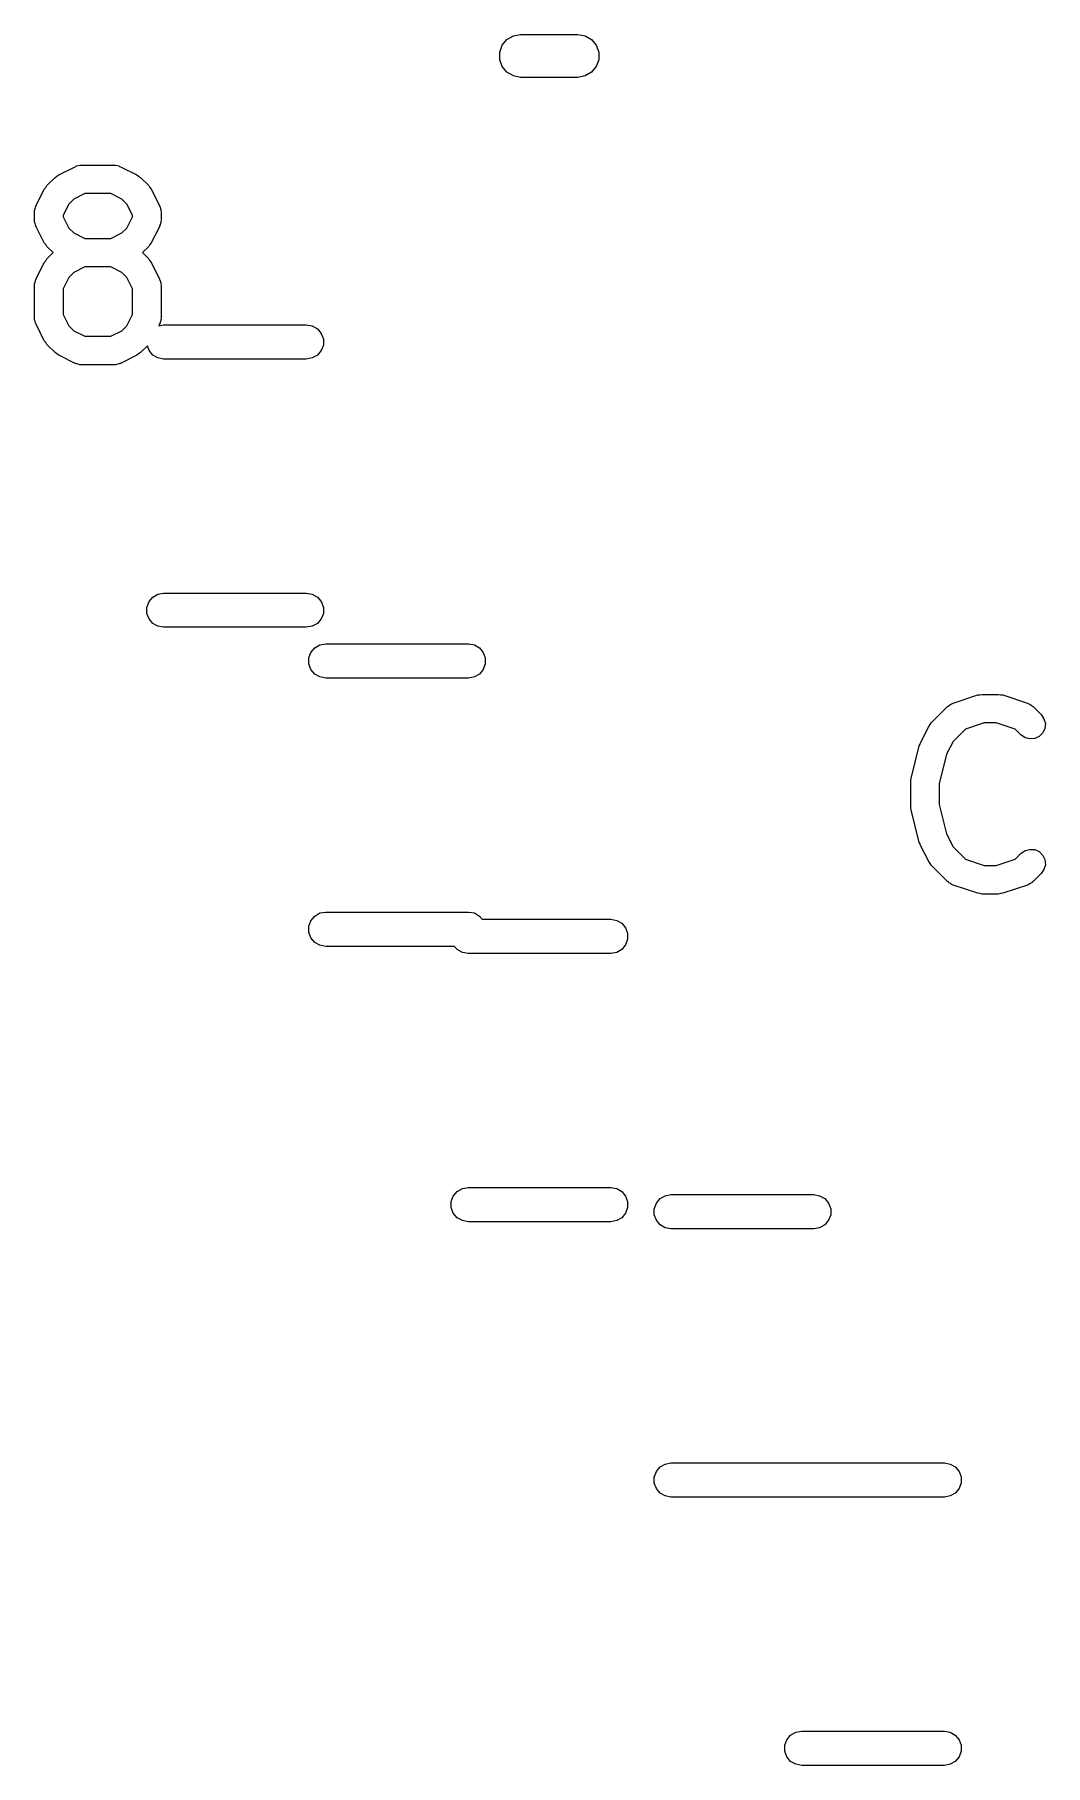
# Model space of a CAD drawing. Extents: x 83.4 to 168.1, y -157.3 to -85.4.
# Drawn here: x 130.64 to 134.18, y -120.39 to -114.32 of the extents above; entities that cross this region are included whole.
import ezdxf

# ---------------------------------------------------------------- set-up
doc = ezdxf.new("R2010")
doc.units = 0
doc.header["$MEASUREMENT"] = 0
doc.layers.add('BLACK', color=7, linetype='CONTINUOUS')

msp = doc.modelspace()

# ---------------------------------------------------------------- linework, layer by layer
at = {"layer": 'Black'}
for p, q in [((132.292, -114.337), (132.315, -114.324)), ((132.315, -114.324), (132.34, -114.32)), ((132.34, -114.32), (132.54, -114.32)), ((132.54, -114.32), (132.566, -114.324)), ((132.566, -114.324), (132.589, -114.337)), ((132.267, -114.382), (132.276, -114.357)), ((132.267, -114.408), (132.267, -114.382)), ((132.276, -114.357), (132.292, -114.337)), ((132.589, -114.337), (132.605, -114.357)), ((132.605, -114.357), (132.614, -114.382)), ((132.614, -114.382), (132.614, -114.408)), ((132.276, -114.432), (132.267, -114.408)), ((132.292, -114.452), (132.276, -114.432)), ((132.605, -114.432), (132.589, -114.452)), ((132.614, -114.408), (132.605, -114.432)), ((132.315, -114.465), (132.292, -114.452)), ((132.34, -114.47), (132.315, -114.465)), ((132.54, -114.47), (132.34, -114.47)), ((132.566, -114.465), (132.54, -114.47)), ((132.589, -114.452), (132.566, -114.465)), ((130.722, -114.811), (130.779, -114.783)), ((130.779, -114.783), (130.782, -114.782)), ((130.782, -114.782), (130.784, -114.78)), ((130.784, -114.78), (130.79, -114.779)), ((130.79, -114.779), (130.796, -114.778)), ((130.796, -114.778), (130.798, -114.778)), ((130.798, -114.778), (130.801, -114.777)), ((130.801, -114.777), (130.916, -114.777)), ((130.916, -114.777), (130.918, -114.778)), ((130.918, -114.778), (130.921, -114.778)), ((130.921, -114.778), (130.927, -114.779)), ((130.927, -114.779), (130.933, -114.78)), ((130.933, -114.78), (130.935, -114.782)), ((130.935, -114.782), (130.938, -114.783)), ((130.938, -114.783), (130.995, -114.811)), ((130.642, -114.919), (130.671, -114.862)), ((130.671, -114.862), (130.676, -114.856)), ((130.676, -114.856), (130.68, -114.849)), ((130.68, -114.849), (130.709, -114.821)), ((130.709, -114.821), (130.715, -114.816)), ((130.715, -114.816), (130.722, -114.811)), ((130.995, -114.811), (131.001, -114.816)), ((131.001, -114.816), (131.008, -114.821)), ((131.008, -114.821), (131.037, -114.849)), ((131.037, -114.849), (131.041, -114.856)), ((131.041, -114.856), (131.046, -114.862)), ((131.046, -114.862), (131.075, -114.919)), ((130.637, -114.936), (130.639, -114.93)), ((130.639, -114.93), (130.64, -114.924)), ((130.64, -114.924), (130.641, -114.922)), ((130.641, -114.922), (130.642, -114.919)), ((130.757, -114.914), (130.737, -114.953)), ((130.774, -114.897), (130.757, -114.914)), ((130.813, -114.877), (130.774, -114.897)), ((130.904, -114.877), (130.813, -114.877)), ((130.943, -114.897), (130.904, -114.877)), ((130.96, -114.914), (130.943, -114.897)), ((130.98, -114.953), (130.96, -114.914)), ((131.075, -114.919), (131.075, -114.922)), ((131.075, -114.922), (131.077, -114.924)), ((131.077, -114.924), (131.078, -114.93)), ((131.078, -114.93), (131.08, -114.936)), ((130.637, -114.939), (130.637, -114.936)), ((130.637, -114.942), (130.637, -114.939)), ((130.637, -114.97), (130.637, -114.942)), ((130.637, -114.973), (130.637, -114.97)), ((130.637, -114.976), (130.637, -114.973)), ((130.639, -114.982), (130.637, -114.976)), ((130.64, -114.987), (130.639, -114.982)), ((130.641, -114.99), (130.64, -114.987)), ((130.642, -114.993), (130.641, -114.99)), ((130.737, -114.953), (130.737, -114.958)), ((130.737, -114.958), (130.757, -114.998)), ((130.96, -114.998), (130.98, -114.958)), ((130.98, -114.958), (130.98, -114.953)), ((131.077, -114.987), (131.075, -114.99)), ((131.075, -114.99), (131.075, -114.993)), ((131.078, -114.981), (131.077, -114.987)), ((131.08, -114.976), (131.078, -114.981)), ((131.08, -114.936), (131.079, -114.939)), ((131.079, -114.939), (131.08, -114.942)), ((131.08, -114.97), (131.079, -114.973)), ((131.079, -114.973), (131.08, -114.976)), ((131.08, -114.942), (131.08, -114.97)), ((130.671, -115.05), (130.642, -114.993)), ((130.676, -115.056), (130.671, -115.05)), ((130.757, -114.998), (130.774, -115.015)), ((130.774, -115.015), (130.813, -115.034)), ((130.813, -115.034), (130.904, -115.034)), ((130.904, -115.034), (130.943, -115.015)), ((130.943, -115.015), (130.96, -114.998)), ((131.046, -115.05), (131.041, -115.056)), ((131.075, -114.993), (131.046, -115.05)), ((130.671, -115.119), (130.676, -115.113)), ((130.68, -115.063), (130.676, -115.056)), ((130.676, -115.113), (130.68, -115.106)), ((130.702, -115.084), (130.68, -115.063)), ((130.68, -115.106), (130.702, -115.084)), ((131.037, -115.063), (131.015, -115.084)), ((131.015, -115.084), (131.037, -115.106)), ((131.041, -115.056), (131.037, -115.063)), ((131.037, -115.106), (131.041, -115.113)), ((131.041, -115.113), (131.046, -115.119)), ((130.642, -115.176), (130.671, -115.119)), ((130.757, -115.171), (130.737, -115.211)), ((130.774, -115.154), (130.757, -115.171)), ((130.813, -115.134), (130.774, -115.154)), ((130.904, -115.134), (130.813, -115.134)), ((130.943, -115.154), (130.904, -115.134)), ((130.96, -115.171), (130.943, -115.154)), ((130.98, -115.211), (130.96, -115.171)), ((131.046, -115.119), (131.075, -115.176)), ((130.637, -115.193), (130.639, -115.187)), ((130.637, -115.196), (130.637, -115.193)), ((130.637, -115.199), (130.637, -115.196)), ((130.637, -115.313), (130.637, -115.199)), ((130.639, -115.187), (130.64, -115.182)), ((130.64, -115.182), (130.641, -115.179)), ((130.641, -115.179), (130.642, -115.176)), ((130.737, -115.211), (130.737, -115.301)), ((130.98, -115.301), (130.98, -115.211)), ((131.075, -115.176), (131.075, -115.179)), ((131.075, -115.179), (131.077, -115.182)), ((131.077, -115.182), (131.078, -115.187)), ((131.078, -115.187), (131.08, -115.193)), ((131.08, -115.193), (131.079, -115.196)), ((131.079, -115.196), (131.08, -115.199)), ((131.08, -115.199), (131.08, -115.313)), ((130.637, -115.316), (130.637, -115.313)), ((130.637, -115.319), (130.637, -115.316)), ((130.639, -115.324), (130.637, -115.319)), ((130.64, -115.33), (130.639, -115.324)), ((130.641, -115.333), (130.64, -115.33)), ((130.642, -115.335), (130.641, -115.333)), ((130.671, -115.393), (130.642, -115.335)), ((130.737, -115.301), (130.757, -115.341)), ((130.757, -115.341), (130.774, -115.358)), ((130.943, -115.358), (130.96, -115.341)), ((130.96, -115.341), (130.98, -115.301)), ((131.075, -115.335), (131.072, -115.34)), ((131.072, -115.34), (131.089, -115.337)), ((131.077, -115.33), (131.075, -115.333)), ((131.075, -115.333), (131.075, -115.335)), ((131.078, -115.324), (131.077, -115.33)), ((131.08, -115.319), (131.078, -115.324)), ((131.08, -115.313), (131.079, -115.316)), ((131.079, -115.316), (131.08, -115.319)), ((131.089, -115.337), (131.589, -115.337)), ((131.589, -115.337), (131.61, -115.341)), ((131.61, -115.341), (131.628, -115.351)), ((131.628, -115.351), (131.641, -115.367)), ((130.676, -115.399), (130.671, -115.393)), ((130.68, -115.406), (130.676, -115.399)), ((130.709, -115.434), (130.68, -115.406)), ((130.774, -115.358), (130.813, -115.377)), ((130.813, -115.377), (130.904, -115.377)), ((130.904, -115.377), (130.943, -115.358)), ((131.032, -115.411), (131.008, -115.434)), ((131.038, -115.427), (131.032, -115.411)), ((131.641, -115.367), (131.649, -115.387)), ((131.649, -115.408), (131.641, -115.427)), ((131.649, -115.387), (131.649, -115.408)), ((130.715, -115.439), (130.709, -115.434)), ((130.722, -115.443), (130.715, -115.439)), ((130.779, -115.472), (130.722, -115.443)), ((130.782, -115.473), (130.779, -115.472)), ((130.784, -115.474), (130.782, -115.473)), ((130.79, -115.475), (130.784, -115.474)), ((130.796, -115.477), (130.79, -115.475)), ((130.798, -115.477), (130.796, -115.477)), ((130.801, -115.477), (130.798, -115.477)), ((130.916, -115.477), (130.801, -115.477)), ((130.918, -115.477), (130.916, -115.477)), ((130.921, -115.477), (130.918, -115.477)), ((130.927, -115.475), (130.921, -115.477)), ((130.933, -115.474), (130.927, -115.475)), ((130.935, -115.473), (130.933, -115.474)), ((130.938, -115.472), (130.935, -115.473)), ((130.995, -115.443), (130.938, -115.472)), ((131.001, -115.439), (130.995, -115.443)), ((131.008, -115.434), (131.001, -115.439)), ((131.051, -115.443), (131.038, -115.427)), ((131.069, -115.453), (131.051, -115.443)), ((131.089, -115.457), (131.069, -115.453)), ((131.589, -115.457), (131.089, -115.457)), ((131.61, -115.453), (131.589, -115.457)), ((131.628, -115.443), (131.61, -115.453)), ((131.641, -115.427), (131.628, -115.443)), ((131.03, -116.327), (131.038, -116.307)), ((131.038, -116.307), (131.051, -116.291)), ((131.051, -116.291), (131.069, -116.281)), ((131.069, -116.281), (131.089, -116.277)), ((131.089, -116.277), (131.589, -116.277)), ((131.589, -116.277), (131.61, -116.281)), ((131.61, -116.281), (131.628, -116.291)), ((131.628, -116.291), (131.641, -116.307)), ((131.641, -116.307), (131.649, -116.327)), ((131.03, -116.348), (131.03, -116.327)), ((131.038, -116.367), (131.03, -116.348)), ((131.051, -116.383), (131.038, -116.367)), ((131.069, -116.393), (131.051, -116.383)), ((131.628, -116.383), (131.61, -116.393)), ((131.641, -116.367), (131.628, -116.383)), ((131.649, -116.348), (131.641, -116.367)), ((131.649, -116.327), (131.649, -116.348)), ((131.089, -116.397), (131.069, -116.393)), ((131.589, -116.397), (131.089, -116.397)), ((131.61, -116.393), (131.589, -116.397)), ((131.598, -116.504), (131.605, -116.485)), ((131.598, -116.525), (131.598, -116.504)), ((131.605, -116.485), (131.619, -116.469)), ((131.619, -116.469), (131.637, -116.458)), ((131.637, -116.458), (131.657, -116.455)), ((131.657, -116.455), (132.157, -116.455)), ((132.157, -116.455), (132.178, -116.458)), ((132.178, -116.458), (132.196, -116.469)), ((132.196, -116.469), (132.209, -116.485)), ((132.209, -116.485), (132.216, -116.504)), ((132.216, -116.504), (132.216, -116.525)), ((131.605, -116.545), (131.598, -116.525)), ((131.619, -116.561), (131.605, -116.545)), ((131.637, -116.571), (131.619, -116.561)), ((132.196, -116.561), (132.178, -116.571)), ((132.209, -116.545), (132.196, -116.561)), ((132.216, -116.525), (132.209, -116.545)), ((131.657, -116.575), (131.637, -116.571)), ((132.157, -116.575), (131.657, -116.575)), ((132.178, -116.571), (132.157, -116.575)), ((133.779, -116.732), (133.836, -116.675)), ((133.836, -116.675), (133.839, -116.673)), ((133.839, -116.673), (133.841, -116.671)), ((133.841, -116.671), (133.846, -116.668)), ((133.846, -116.668), (133.85, -116.665)), ((133.85, -116.665), (133.853, -116.664)), ((133.853, -116.664), (133.856, -116.663)), ((133.856, -116.663), (133.942, -116.634)), ((133.942, -116.634), (133.949, -116.633)), ((133.949, -116.633), (133.957, -116.632)), ((133.957, -116.632), (134.014, -116.632)), ((134.014, -116.632), (134.022, -116.633)), ((134.022, -116.633), (134.03, -116.634)), ((134.03, -116.634), (134.116, -116.663)), ((134.116, -116.663), (134.119, -116.664)), ((134.119, -116.664), (134.121, -116.665)), ((134.121, -116.665), (134.126, -116.668)), ((134.126, -116.668), (134.131, -116.671)), ((134.131, -116.671), (134.133, -116.673)), ((134.133, -116.673), (134.136, -116.675)), ((134.136, -116.675), (134.164, -116.703)), ((133.741, -116.802), (133.77, -116.745)), ((133.77, -116.745), (133.775, -116.738)), ((133.775, -116.738), (133.779, -116.732)), ((133.965, -116.732), (133.899, -116.754)), ((134.006, -116.732), (133.965, -116.732)), ((134.073, -116.754), (134.006, -116.732)), ((134.164, -116.703), (134.174, -116.718)), ((134.174, -116.718), (134.179, -116.734)), ((134.179, -116.734), (134.177, -116.752)), ((133.737, -116.812), (133.74, -116.807)), ((133.74, -116.807), (133.741, -116.802)), ((133.856, -116.797), (133.833, -116.842)), ((133.899, -116.754), (133.856, -116.797)), ((134.093, -116.774), (134.073, -116.754)), ((134.108, -116.784), (134.093, -116.774)), ((134.124, -116.788), (134.108, -116.784)), ((134.142, -116.787), (134.124, -116.788)), ((134.157, -116.78), (134.142, -116.787)), ((134.17, -116.767), (134.157, -116.78)), ((134.177, -116.752), (134.17, -116.767)), ((133.709, -116.927), (133.737, -116.812)), ((133.833, -116.842), (133.807, -116.945)), ((133.707, -116.939), (133.708, -116.933)), ((133.708, -116.933), (133.709, -116.927)), ((133.707, -117.024), (133.707, -116.939)), ((133.807, -116.945), (133.807, -117.018)), ((133.708, -117.03), (133.707, -117.024)), ((133.709, -117.036), (133.708, -117.03)), ((133.737, -117.151), (133.709, -117.036)), ((133.807, -117.018), (133.833, -117.121)), ((133.74, -117.156), (133.737, -117.151)), ((133.741, -117.161), (133.74, -117.156)), ((133.77, -117.218), (133.741, -117.161)), ((133.833, -117.121), (133.856, -117.166)), ((133.856, -117.166), (133.899, -117.209)), ((134.108, -117.179), (134.124, -117.175)), ((134.124, -117.175), (134.142, -117.176)), ((133.775, -117.225), (133.77, -117.218)), ((133.779, -117.231), (133.775, -117.225)), ((133.836, -117.288), (133.779, -117.231)), ((133.899, -117.209), (133.965, -117.232)), ((133.965, -117.232), (134.006, -117.232)), ((134.006, -117.232), (134.073, -117.209)), ((134.073, -117.209), (134.093, -117.189)), ((134.093, -117.189), (134.108, -117.179)), ((134.142, -117.176), (134.157, -117.183)), ((134.157, -117.183), (134.17, -117.196)), ((134.17, -117.196), (134.177, -117.211)), ((134.179, -117.229), (134.174, -117.246)), ((134.177, -117.211), (134.179, -117.229)), ((133.839, -117.29), (133.836, -117.288)), ((133.841, -117.292), (133.839, -117.29)), ((133.846, -117.295), (133.841, -117.292)), ((133.85, -117.298), (133.846, -117.295)), ((134.126, -117.295), (134.121, -117.298)), ((134.131, -117.292), (134.126, -117.295)), ((134.133, -117.29), (134.131, -117.292)), ((134.136, -117.288), (134.133, -117.29)), ((134.164, -117.26), (134.136, -117.288)), ((134.174, -117.246), (134.164, -117.26)), ((133.853, -117.299), (133.85, -117.298)), ((133.856, -117.3), (133.853, -117.299)), ((133.942, -117.329), (133.856, -117.3)), ((133.949, -117.33), (133.942, -117.329)), ((133.957, -117.332), (133.949, -117.33)), ((134.014, -117.332), (133.957, -117.332)), ((134.022, -117.33), (134.014, -117.332)), ((134.03, -117.329), (134.022, -117.33)), ((134.116, -117.3), (134.03, -117.329)), ((134.119, -117.299), (134.116, -117.3)), ((134.121, -117.298), (134.119, -117.299)), ((131.605, -117.425), (131.619, -117.409)), ((131.619, -117.409), (131.637, -117.398)), ((131.637, -117.398), (131.657, -117.395)), ((131.657, -117.395), (132.157, -117.395)), ((132.157, -117.395), (132.178, -117.398)), ((132.178, -117.398), (132.196, -117.409)), ((132.196, -117.409), (132.205, -117.42)), ((131.598, -117.444), (131.605, -117.425)), ((131.598, -117.465), (131.598, -117.444)), ((131.605, -117.485), (131.598, -117.465)), ((132.205, -117.42), (132.656, -117.42)), ((132.656, -117.42), (132.677, -117.424)), ((132.677, -117.424), (132.695, -117.434)), ((132.695, -117.434), (132.708, -117.45)), ((132.708, -117.45), (132.715, -117.469)), ((132.715, -117.469), (132.715, -117.49)), ((131.619, -117.501), (131.605, -117.485)), ((131.637, -117.511), (131.619, -117.501)), ((131.657, -117.515), (131.637, -117.511)), ((132.108, -117.515), (131.657, -117.515)), ((132.118, -117.526), (132.108, -117.515)), ((132.136, -117.536), (132.118, -117.526)), ((132.156, -117.54), (132.136, -117.536)), ((132.677, -117.536), (132.656, -117.54)), ((132.695, -117.526), (132.677, -117.536)), ((132.708, -117.51), (132.695, -117.526)), ((132.715, -117.49), (132.708, -117.51)), ((132.656, -117.54), (132.156, -117.54)), ((132.104, -118.39), (132.118, -118.374)), ((132.118, -118.374), (132.136, -118.364)), ((132.136, -118.364), (132.156, -118.36)), ((132.156, -118.36), (132.656, -118.36)), ((132.656, -118.36), (132.677, -118.364)), ((132.677, -118.364), (132.695, -118.374)), ((132.695, -118.374), (132.708, -118.39)), ((132.847, -118.389), (132.867, -118.385)), ((132.867, -118.385), (133.367, -118.385)), ((133.367, -118.385), (133.388, -118.389)), ((132.097, -118.409), (132.104, -118.39)), ((132.097, -118.43), (132.097, -118.409)), ((132.104, -118.45), (132.097, -118.43)), ((132.708, -118.39), (132.715, -118.409)), ((132.715, -118.43), (132.708, -118.45)), ((132.715, -118.409), (132.715, -118.43)), ((132.808, -118.435), (132.816, -118.415)), ((132.808, -118.456), (132.808, -118.435)), ((132.816, -118.415), (132.829, -118.399)), ((132.829, -118.399), (132.847, -118.389)), ((133.388, -118.389), (133.406, -118.399)), ((133.406, -118.399), (133.419, -118.415)), ((133.419, -118.415), (133.427, -118.435)), ((133.427, -118.435), (133.427, -118.456)), ((132.118, -118.466), (132.104, -118.45)), ((132.136, -118.476), (132.118, -118.466)), ((132.156, -118.48), (132.136, -118.476)), ((132.656, -118.48), (132.156, -118.48)), ((132.677, -118.476), (132.656, -118.48)), ((132.695, -118.466), (132.677, -118.476)), ((132.708, -118.45), (132.695, -118.466)), ((132.816, -118.475), (132.808, -118.456)), ((132.829, -118.491), (132.816, -118.475)), ((132.847, -118.501), (132.829, -118.491)), ((132.867, -118.505), (132.847, -118.501)), ((133.367, -118.505), (132.867, -118.505)), ((133.388, -118.501), (133.367, -118.505)), ((133.406, -118.491), (133.388, -118.501)), ((133.419, -118.475), (133.406, -118.491)), ((133.427, -118.456), (133.419, -118.475)), ((132.808, -119.375), (132.816, -119.355)), ((132.816, -119.355), (132.829, -119.339)), ((132.829, -119.339), (132.847, -119.329)), ((132.847, -119.329), (132.867, -119.325)), ((132.867, -119.325), (133.324, -119.325)), ((133.324, -119.325), (133.325, -119.325)), ((133.325, -119.325), (133.825, -119.325)), ((133.825, -119.325), (133.845, -119.329)), ((133.845, -119.329), (133.863, -119.339)), ((133.863, -119.339), (133.877, -119.355)), ((133.877, -119.355), (133.884, -119.374)), ((132.808, -119.396), (132.808, -119.375)), ((132.816, -119.415), (132.808, -119.396)), ((132.829, -119.431), (132.816, -119.415)), ((133.877, -119.415), (133.863, -119.431)), ((133.884, -119.395), (133.877, -119.415)), ((133.884, -119.374), (133.884, -119.395)), ((132.847, -119.441), (132.829, -119.431)), ((132.867, -119.445), (132.847, -119.441)), ((133.367, -119.445), (132.867, -119.445)), ((133.369, -119.445), (133.367, -119.445)), ((133.825, -119.445), (133.369, -119.445)), ((133.845, -119.441), (133.825, -119.445)), ((133.863, -119.431), (133.845, -119.441)), ((133.304, -120.269), (133.325, -120.265)), ((133.325, -120.265), (133.825, -120.265)), ((133.825, -120.265), (133.845, -120.269)), ((133.266, -120.314), (133.273, -120.295)), ((133.266, -120.335), (133.266, -120.314)), ((133.273, -120.295), (133.286, -120.279)), ((133.286, -120.279), (133.304, -120.269)), ((133.845, -120.269), (133.863, -120.279)), ((133.863, -120.279), (133.877, -120.295)), ((133.877, -120.295), (133.884, -120.314)), ((133.884, -120.314), (133.884, -120.335)), ((133.273, -120.355), (133.266, -120.335)), ((133.286, -120.371), (133.273, -120.355)), ((133.304, -120.381), (133.286, -120.371)), ((133.325, -120.385), (133.304, -120.381)), ((133.825, -120.385), (133.325, -120.385)), ((133.845, -120.381), (133.825, -120.385)), ((133.863, -120.371), (133.845, -120.381)), ((133.877, -120.355), (133.863, -120.371)), ((133.884, -120.335), (133.877, -120.355))]:
    msp.add_line(p, q, dxfattribs=at)

doc.saveas('drawing.dxf')
